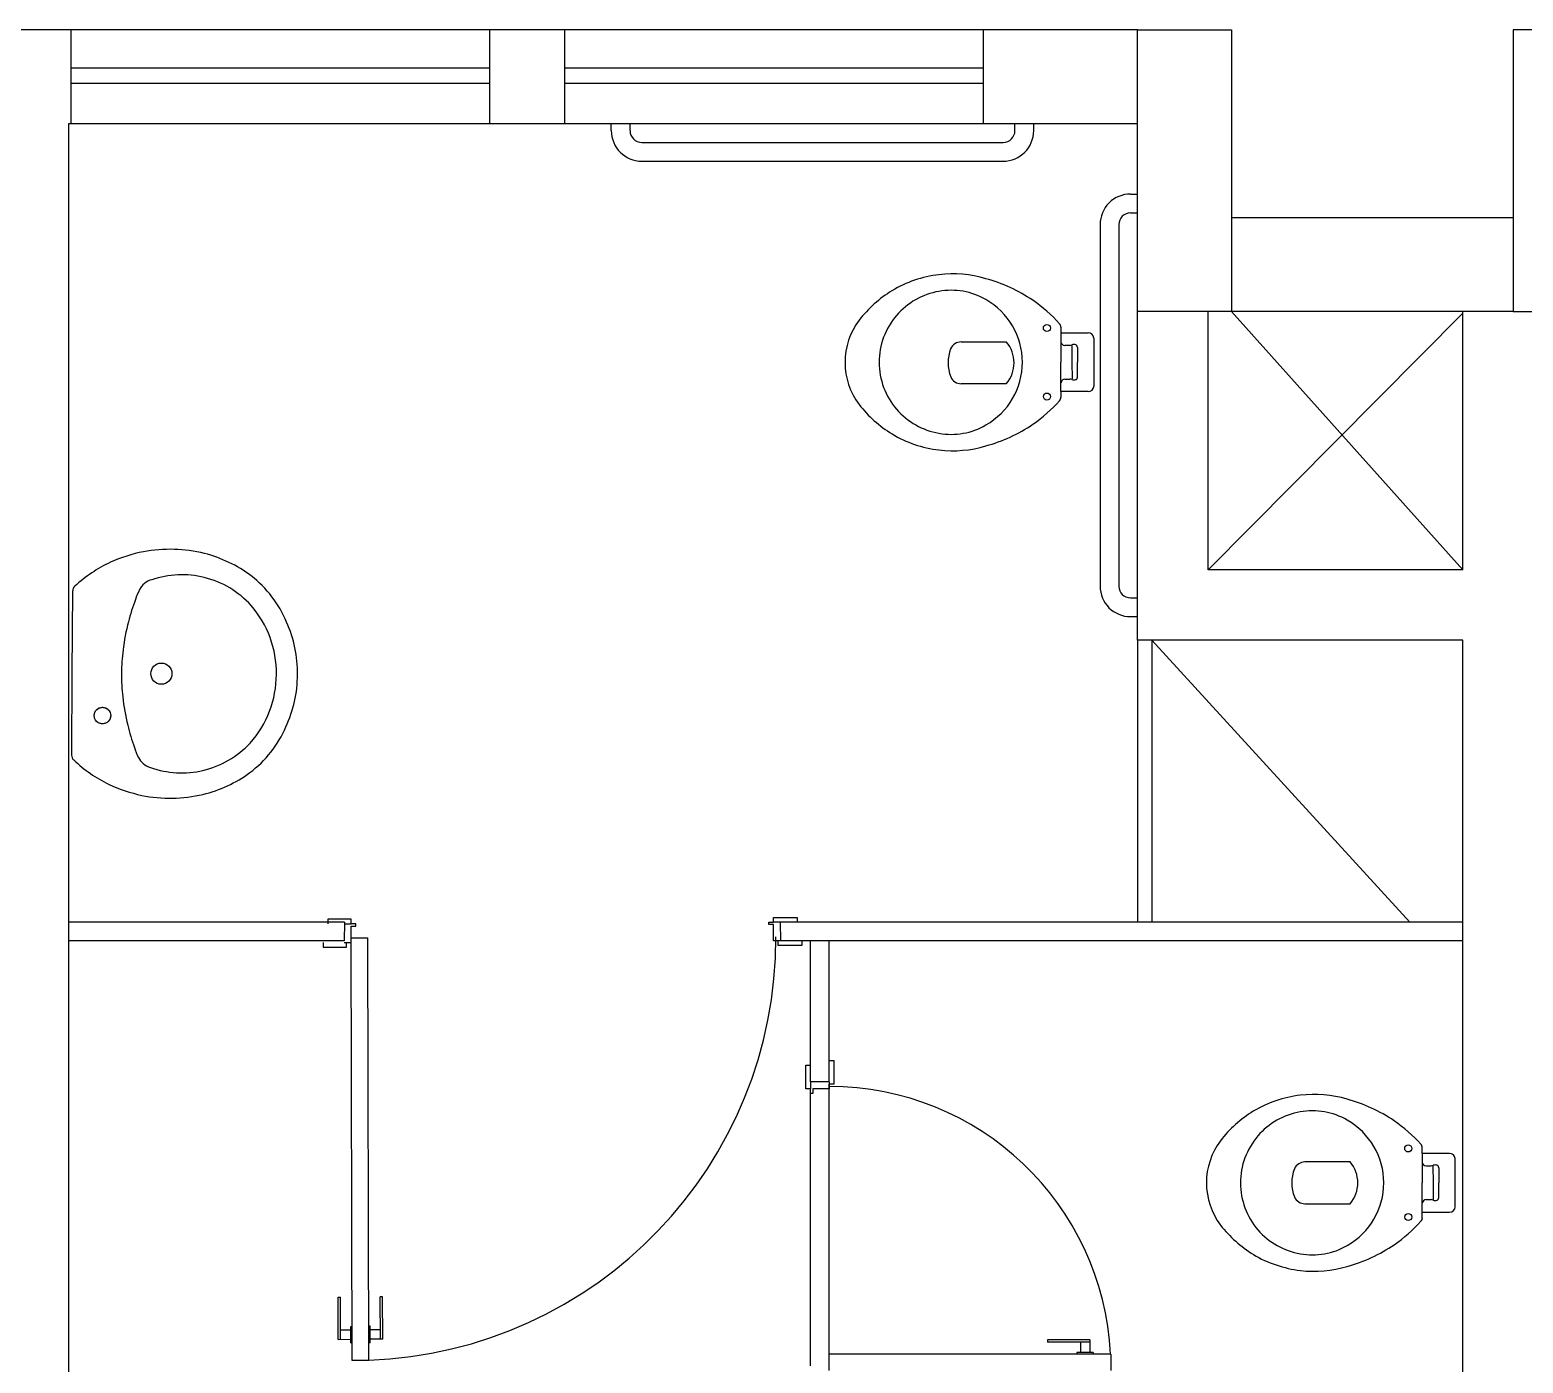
# Model space of a CAD drawing. Extents: x 0 to 244, y -71 to 76.
# Drawn here: x 207.212 to 210.394, y -40.196 to -37.357 of the extents above; entities that cross this region are included whole.
import ezdxf

# ---------------------------------------------------------------- set-up
doc = ezdxf.new("R2010")
doc.units = 0
doc.header["$LTSCALE"] = 0.01
doc.header["$MEASUREMENT"] = 0
doc.linetypes.add('HIDDEN', pattern=[0.375, 0.25, -0.125])
doc.linetypes.add('HIDDEN2', pattern=[0.1875, 0.125, -0.0625])
doc.layers.get('0').update_dxf_attribs({"linetype": 'CONTINUOUS'})
for name, color, linetype in [('ALV', 2, 'CONTINUOUS'), ('APSAN', 1, 'CONTINUOUS'), ('CARIMBO', 7, 'CONTINUOUS'), ('DIV', 2, 'CONTINUOUS'), ('ESTR', 3, 'CONTINUOUS'), ('JANELA', 1, 'CONTINUOUS'), ('PORTA', 2, 'CONTINUOUS'), ('PROJ', 1, 'HIDDEN2')]:
    doc.layers.add(name, color=color, linetype=linetype)
doc.layers.get('0').freeze()

# ---------------------------------------------------------------- blocks, each defined once
blk = doc.blocks.new('PILINT-SSN')
for points in [[(0.2, 0), (0.2, -0.6), (0, -0.6), (0, 0)], [(1, 0), (0.8, 0), (0.8, -0.6), (1, -0.6)]]:
    blk.add_lwpolyline(points, close=True)

msp = doc.modelspace()

# ---------------------------------------------------------------- linework, layer by layer
at = {"layer": 'ALV'}
for p, q in [((209.5723, -37.3568), (204.1723, -37.3568)), ((207.2943, -37.5568), (207.2943, -43.5965)), ((209.5723, -37.5568), (207.2943, -37.5568)), ((210.3723, -37.7568), (209.7723, -37.7568)), ((209.5723, -38.6564), (209.5723, -37.9568)), ((209.7223, -38.5064), (209.7223, -37.9568)), ((210.3723, -37.9568), (209.7723, -37.9568)), ((210.2652, -38.5064), (210.2652, -37.9564)), ((210.2652, -38.5064), (209.7223, -38.5064)), ((210.2652, -38.6564), (209.5723, -38.6564)), ((210.2652, -42.4465), (210.2652, -38.6564))]:
    msp.add_line(p, q, dxfattribs=at)
at = {"layer": 'APSAN'}
for p, q in [((209.4089, -37.9902), (209.4089, -37.9953)), ((209.1964, -38.0214), (209.2924, -38.0213)), ((209.4089, -37.9953), (209.4089, -38.0021)), ((209.4089, -38.0021), (209.4089, -38.0646)), ((209.4089, -38.0021), (209.4669, -38.0021)), ((209.4789, -38.0131), (209.4789, -38.0646)), ((209.4169, -38.0286), (209.4279, -38.0286)), ((209.4324, -38.0291), (209.4324, -38.0646)), ((209.4439, -38.0331), (209.4439, -38.0646)), ((209.409, -38.1271), (209.4089, -38.0646)), ((209.4324, -38.0646), (209.4325, -38.1001)), ((209.444, -38.0961), (209.4439, -38.0646)), ((209.4789, -38.0646), (209.479, -38.1161)), ((209.2925, -38.1103), (209.1965, -38.1104)), ((209.417, -38.1006), (209.428, -38.1006)), ((209.467, -38.1271), (209.409, -38.1271)), ((209.409, -38.1271), (209.409, -38.1339)), ((209.409, -38.1339), (209.409, -38.1391)), ((207.3022, -38.7266), (207.3034, -38.5516)), ((207.301, -38.9016), (207.3022, -38.7266)), ((210.1788, -39.7426), (210.1788, -39.7374)), ((210.0248, -39.7675), (209.9288, -39.7676)), ((210.1788, -39.7494), (210.1788, -39.7426)), ((210.2368, -39.7493), (210.1788, -39.7494)), ((210.1788, -39.7494), (210.1789, -39.8119)), ((210.2489, -39.8118), (210.2488, -39.7603)), ((210.1868, -39.7759), (210.1978, -39.7758)), ((210.2024, -39.8118), (210.2023, -39.7763)), ((210.2138, -39.7803), (210.2139, -39.8118)), ((210.1789, -39.8744), (210.1789, -39.8119)), ((210.2024, -39.8473), (210.2024, -39.8118)), ((210.2139, -39.8433), (210.2139, -39.8118)), ((210.2489, -39.8633), (210.2489, -39.8118)), ((209.9289, -39.8566), (210.0249, -39.8565)), ((210.1869, -39.8479), (210.1979, -39.8478)), ((210.1789, -39.8744), (210.2369, -39.8743)), ((210.1789, -39.8812), (210.1789, -39.8744)), ((210.1789, -39.8864), (210.1789, -39.8812))]:
    msp.add_line(p, q, dxfattribs=at)
for centre, radius in [((209.3789, -37.9917), 0.0075), ((209.379, -38.1377), 0.0075), ((207.4922, -38.7278), 0.0225), ((207.3666, -38.817), 0.0175), ((210.1488, -39.7389), 0.0075), ((210.1489, -39.8849), 0.0075)]:
    msp.add_circle(centre, radius, dxfattribs=at)
for centre, radius, start, end in [((209.177, -38.1247), 0.248, 96.514, 121.104), ((209.1788, -38.1197), 0.2433, 73.2688, 97.0762), ((209.1608, -38.2102), 0.3352, 55.8786, 74.7785), ((209.1898, -38.1404), 0.2681, 121.7119, 141.8707), ((209.1762, -38.0679), 0.1566, 100.059, 138.8086), ((209.1754, -38.0572), 0.1458, 59.7329, 100.4765), ((209.1725, -38.0654), 0.1544, 0.2797, 60.3751), ((209.1677, -38.197), 0.3204, 41.9789, 55.569), ((209.0979, -38.0645), 0.149, 143.0329, 180.1591), ((209.1747, -38.0646), 0.1532, 139.3673, 180.0857), ((209.3988, -37.9899), 0.0102, 358.3396, 45.2749), ((209.196, -38.0455), 0.0241, 89.1404, 156.5206), ((209.2407, -38.0658), 0.0683, 319.3428, 40.7192), ((209.4172, -38.0203), 0.00832, 184.749, 268.0161), ((209.4672, -38.0139), 0.0118, 3.7111, 91.3299), ((209.253, -38.0658), 0.0846, 159.2533, 200.8087), ((209.4271, -38.0168), 0.0119, 274.083, 294.0514), ((209.4363, -38.0399), 0.0131, 70.6435, 109.6891), ((209.4384, -38.0331), 0.00592, 43.967, 67.4326), ((209.4373, -38.0329), 0.00666, 357.9881, 36.1333), ((209.0979, -38.0651), 0.149, 179.9028, 217.029), ((209.1747, -38.0649), 0.1532, 179.9762, 220.6947), ((209.1725, -38.0641), 0.1544, 299.6868, 359.7822), ((209.1961, -38.0862), 0.0241, 203.5414, 270.9215), ((209.4173, -38.109), 0.00832, 92.0459, 175.3129), ((209.4271, -38.1125), 0.0119, 66.0106, 85.9789), ((209.4364, -38.0893), 0.0131, 250.3728, 289.4185), ((209.4384, -38.0962), 0.00592, 292.6293, 316.095), ((209.4373, -38.0964), 0.00666, 323.9287, 2.0738), ((209.4672, -38.1154), 0.0118, 268.732, 356.3508), ((209.1676, -37.9326), 0.3204, 304.4929, 318.0831), ((209.3988, -38.1394), 0.0102, 314.7871, 1.7224), ((209.1897, -37.9891), 0.2681, 218.1913, 238.3501), ((209.1762, -38.0616), 0.1566, 221.2534, 260.0029), ((209.1754, -38.0724), 0.1458, 259.5854, 300.329), ((209.1607, -37.9194), 0.3352, 285.2834, 304.1833), ((209.1769, -38.0049), 0.248, 238.9579, 263.5479), ((209.1787, -38.0098), 0.2433, 262.9857, 286.7932), ((207.5099, -38.7716), 0.3086, 76.134, 100.4558), ((207.5094, -38.7594), 0.2967, 115.0563, 132.7747), ((207.5189, -38.7908), 0.3292, 101.3807, 114.2311), ((207.5139, -38.7463), 0.2832, 53.1928, 75.6939), ((207.481, -38.5655), 0.039, 104.0661, 130.118), ((207.5357, -38.7184), 0.2012, 76.2487, 108.6077), ((207.5353, -38.7165), 0.1995, 42.1556, 75.9969), ((207.5356, -38.7111), 0.242, 22.5925, 52.298), ((207.3146, -38.5507), 0.0113, 126.2252, 184.553), ((207.5624, -38.6099), 0.1317, 152.3274, 162.4209), ((207.4851, -38.5685), 0.0439, 131.6796, 153.2966), ((207.8252, -38.7195), 0.416, 158.9692, 165.7944), ((207.5196, -38.7261), 0.2176, 359.1253, 41.2634), ((207.8803, -38.7356), 0.4734, 165.5336, 172.9224), ((207.5155, -38.7268), 0.2667, 359.3719, 24.0648), ((207.7849, -38.7274), 0.3778, 172.3818, 179.9847), ((207.7849, -38.7322), 0.3778, 179.249, 186.8519), ((207.5195, -38.7299), 0.2176, 317.9704, 0.1084), ((207.5155, -38.7291), 0.2667, 335.1689, 359.8618), ((207.8803, -38.7252), 0.4734, 186.3114, 193.7001), ((207.8251, -38.7407), 0.416, 193.4393, 200.2645), ((207.5353, -38.7451), 0.242, 306.9358, 336.6412), ((207.5351, -38.7398), 0.1995, 283.2368, 317.0781), ((207.3122, -38.9026), 0.0113, 174.6807, 233.0085), ((207.5098, -38.6965), 0.2967, 226.459, 244.1774), ((207.5608, -38.8467), 0.1317, 196.8128, 206.9064), ((207.4829, -38.887), 0.0439, 205.9371, 227.5542), ((207.4788, -38.8899), 0.039, 229.1157, 255.1676), ((207.5356, -38.7379), 0.2012, 250.626, 282.985), ((207.5142, -38.7096), 0.2832, 283.5398, 306.0409), ((207.5197, -38.6652), 0.3292, 245.0027, 257.853), ((207.5105, -38.6843), 0.3086, 258.7779, 283.0998), ((209.9469, -39.872), 0.248, 96.545, 121.135), ((209.9488, -39.8671), 0.2433, 73.2998, 97.1072), ((209.9308, -39.9575), 0.3352, 55.9096, 74.8095), ((209.9597, -39.8878), 0.2681, 121.7429, 141.9017), ((209.9461, -39.8153), 0.1566, 100.09, 138.8396), ((209.9453, -39.8045), 0.1458, 59.7639, 100.5075), ((209.9425, -39.8128), 0.1544, 0.3107, 60.4061), ((209.9377, -39.9443), 0.3204, 42.0099, 55.6), ((209.8679, -39.8119), 0.149, 143.0639, 180.1902), ((209.9446, -39.812), 0.1532, 139.3983, 180.1167), ((210.1686, -39.7371), 0.0102, 358.3706, 45.3059), ((209.9285, -39.7918), 0.0241, 89.1714, 156.5516), ((209.9731, -39.8121), 0.0683, 319.3738, 40.7502), ((210.1871, -39.7675), 0.00832, 184.78, 268.0471), ((210.2371, -39.7611), 0.0118, 3.7421, 91.3609), ((209.9854, -39.8121), 0.0846, 159.2843, 200.8397), ((210.197, -39.764), 0.0119, 274.1141, 294.0824), ((210.2062, -39.7871), 0.0131, 70.6745, 109.7201), ((210.2083, -39.7803), 0.00592, 43.998, 67.4636), ((210.2072, -39.7801), 0.00666, 358.0191, 36.1643), ((209.8679, -39.8125), 0.149, 179.9338, 217.0601), ((209.9446, -39.8123), 0.1532, 180.0072, 220.7257), ((209.9425, -39.8115), 0.1544, 299.7178, 359.8132), ((209.9285, -39.8325), 0.0241, 203.5724, 270.9525), ((210.1872, -39.8562), 0.00832, 92.0769, 175.344), ((210.1971, -39.8597), 0.0119, 66.0416, 86.0099), ((210.2063, -39.8365), 0.0131, 250.4038, 289.4495), ((210.2084, -39.8434), 0.00592, 292.6603, 316.126), ((210.2072, -39.8436), 0.00666, 323.9597, 2.1048), ((210.2372, -39.8625), 0.0118, 268.763, 356.3818), ((209.9374, -39.6799), 0.3204, 304.5239, 318.1141), ((210.1688, -39.8867), 0.0102, 314.8181, 1.7534), ((209.9596, -39.7365), 0.2681, 218.2223, 238.3811), ((209.9461, -39.8089), 0.1566, 221.2844, 260.0339), ((209.9453, -39.8197), 0.1458, 259.6164, 300.36), ((209.9305, -39.6667), 0.3352, 285.3145, 304.2144), ((209.9468, -39.7522), 0.248, 238.9889, 263.579), ((209.9486, -39.7572), 0.2433, 263.0167, 286.8242)]:
    msp.add_arc(centre, radius, start, end, dxfattribs=at)
at = {"layer": 'CARIMBO', "color": 2, "linetype": 'Continuous'}
for p, q in [((208.4508, -37.5714), (208.4508, -37.5564)), ((208.4508, -37.5691), (208.4508, -37.5564)), ((208.4508, -37.5714), (208.4508, -37.5564)), ((208.4508, -37.5691), (208.4508, -37.5564)), ((208.4908, -37.5714), (208.4908, -37.5564)), ((208.4908, -37.5714), (208.4908, -37.5564)), ((209.3108, -37.5714), (209.3108, -37.5564)), ((209.3108, -37.5714), (209.3108, -37.5564)), ((209.3508, -37.5714), (209.3508, -37.5564)), ((209.3508, -37.5714), (209.3508, -37.5564)), ((209.5573, -37.7064), (209.5723, -37.7064)), ((209.5573, -37.7064), (209.5723, -37.7064)), ((209.5573, -37.7464), (209.5723, -37.7464)), ((209.5573, -37.7464), (209.5723, -37.7464)), ((209.5573, -38.5664), (209.5723, -38.5664)), ((209.5573, -38.5664), (209.5723, -38.5664)), ((209.5573, -38.6064), (209.5723, -38.6064)), ((209.5573, -38.6064), (209.5723, -38.6064))]:
    msp.add_line(p, q, dxfattribs=at)
at = {"layer": 'CARIMBO', "color": 2}
for p, q in [((208.5158, -37.5964), (209.286, -37.5964)), ((208.5158, -37.5964), (209.286, -37.5964)), ((208.5158, -37.6364), (209.286, -37.6364)), ((208.5158, -37.6364), (209.286, -37.6364)), ((209.4923, -37.7714), (209.4922, -38.5415)), ((209.4923, -37.7714), (209.4922, -38.5415)), ((209.5323, -37.7714), (209.5322, -38.5415)), ((209.5323, -37.7714), (209.5322, -38.5415)), ((209.4089, -37.9902), (209.4089, -37.9953)), ((209.1964, -38.0214), (209.2924, -38.0213)), ((209.4089, -37.9953), (209.4089, -38.0021)), ((209.4089, -38.0021), (209.4089, -38.0646)), ((209.4089, -38.0021), (209.4669, -38.0021)), ((209.4789, -38.0131), (209.4789, -38.0646)), ((209.4169, -38.0286), (209.4279, -38.0286)), ((209.4324, -38.0291), (209.4324, -38.0646)), ((209.4439, -38.0331), (209.4439, -38.0646)), ((209.409, -38.1271), (209.4089, -38.0646)), ((209.4324, -38.0646), (209.4325, -38.1001)), ((209.444, -38.0961), (209.4439, -38.0646)), ((209.4789, -38.0646), (209.479, -38.1161)), ((209.2925, -38.1103), (209.1965, -38.1104)), ((209.417, -38.1006), (209.428, -38.1006)), ((209.467, -38.1271), (209.409, -38.1271)), ((209.409, -38.1271), (209.409, -38.1339)), ((209.409, -38.1339), (209.409, -38.1391)), ((207.3022, -38.7266), (207.3034, -38.5516)), ((207.301, -38.9016), (207.3022, -38.7266)), ((210.1788, -39.7426), (210.1788, -39.7374)), ((210.0248, -39.7675), (209.9288, -39.7676)), ((210.1788, -39.7494), (210.1788, -39.7426)), ((210.2368, -39.7493), (210.1788, -39.7494)), ((210.1788, -39.7494), (210.1789, -39.8119)), ((210.2489, -39.8118), (210.2488, -39.7603)), ((210.1868, -39.7759), (210.1978, -39.7758)), ((210.2024, -39.8118), (210.2023, -39.7763)), ((210.2138, -39.7803), (210.2139, -39.8118)), ((210.1789, -39.8744), (210.1789, -39.8119)), ((210.2024, -39.8473), (210.2024, -39.8118)), ((210.2139, -39.8433), (210.2139, -39.8118)), ((210.2489, -39.8633), (210.2489, -39.8118)), ((209.9289, -39.8566), (210.0249, -39.8565)), ((210.1869, -39.8479), (210.1979, -39.8478)), ((210.1789, -39.8744), (210.2369, -39.8743)), ((210.1789, -39.8812), (210.1789, -39.8744)), ((210.1789, -39.8864), (210.1789, -39.8812)), ((207.8688, -40.1454), (207.8686, -40.0554)), ((207.8686, -40.0554), (207.8736, -40.0554)), ((207.8688, -40.1454), (207.8686, -40.0554)), ((207.8686, -40.0554), (207.8736, -40.0554)), ((207.8738, -40.1454), (207.8736, -40.0554)), ((207.8738, -40.1454), (207.8736, -40.0554)), ((207.9588, -40.1452), (207.9586, -40.0552)), ((207.9636, -40.0552), (207.9586, -40.0552)), ((207.9588, -40.1452), (207.9586, -40.0552)), ((207.9636, -40.0552), (207.9586, -40.0552)), ((207.9638, -40.1452), (207.9636, -40.0552)), ((207.9638, -40.1452), (207.9636, -40.0552)), ((207.8958, -40.1178), (207.8988, -40.1178)), ((207.8958, -40.1528), (207.8958, -40.1178)), ((207.8958, -40.1178), (207.8988, -40.1178)), ((207.8958, -40.1528), (207.8958, -40.1178)), ((207.9368, -40.1177), (207.9338, -40.1177)), ((207.9368, -40.1177), (207.9338, -40.1177)), ((207.9368, -40.1527), (207.9368, -40.1177)), ((207.9368, -40.1527), (207.9368, -40.1177)), ((207.8688, -40.1454), (207.8958, -40.1453)), ((207.8688, -40.1454), (207.8958, -40.1453)), ((207.8738, -40.1254), (207.8958, -40.1253)), ((207.8738, -40.1254), (207.8958, -40.1253)), ((207.8958, -40.1528), (207.8988, -40.1528)), ((207.8958, -40.1528), (207.8988, -40.1528)), ((207.9368, -40.1527), (207.9338, -40.1527)), ((207.9368, -40.1527), (207.9338, -40.1527)), ((207.9588, -40.1252), (207.9368, -40.1252)), ((207.9588, -40.1252), (207.9368, -40.1252)), ((207.9638, -40.1452), (207.9368, -40.1452)), ((207.9638, -40.1452), (207.9368, -40.1452)), ((209.4702, -40.1467), (209.3802, -40.1467)), ((209.3802, -40.1467), (209.3802, -40.1517)), ((209.4702, -40.1467), (209.3802, -40.1467)), ((209.3802, -40.1467), (209.3802, -40.1517)), ((209.4702, -40.1517), (209.3802, -40.1517)), ((209.4702, -40.1517), (209.3802, -40.1517)), ((209.4502, -40.1517), (209.4502, -40.1737)), ((209.4502, -40.1517), (209.4502, -40.1737)), ((209.4702, -40.1467), (209.4702, -40.1737)), ((209.4702, -40.1467), (209.4702, -40.1737)), ((209.4427, -40.1737), (209.4427, -40.1767)), ((209.4777, -40.1737), (209.4427, -40.1737)), ((209.4427, -40.1737), (209.4427, -40.1767)), ((209.4777, -40.1737), (209.4427, -40.1737)), ((209.4777, -40.1737), (209.4777, -40.1767)), ((209.4777, -40.1737), (209.4777, -40.1767))]:
    msp.add_line(p, q, dxfattribs=at)
for centre, radius in [((209.3789, -37.9917), 0.0075), ((209.379, -38.1377), 0.0075), ((207.4922, -38.7278), 0.0225), ((210.1488, -39.7389), 0.0075), ((210.1489, -39.8849), 0.0075)]:
    msp.add_circle(centre, radius, dxfattribs=at)
at = {"layer": 'CARIMBO', "color": 2, "linetype": 'HIDDEN'}
msp.add_circle((207.3666, -38.817), 0.0175, dxfattribs=at)
at = {"layer": 'CARIMBO', "color": 2, "linetype": 'Continuous'}
for centre, radius, start, end in [((208.5158, -37.5714), 0.065, 180, 270), ((208.5158, -37.5714), 0.065, 180, 270), ((208.5158, -37.5714), 0.025, 180, 270), ((208.5158, -37.5714), 0.025, 180, 270), ((209.2858, -37.5714), 0.065, 270, 0), ((209.2858, -37.5714), 0.025, 270, 0), ((209.2858, -37.5714), 0.065, 270, 0), ((209.2858, -37.5714), 0.025, 270, 0), ((209.5573, -37.7714), 0.065, 90.0379, 180.0379), ((209.5573, -37.7714), 0.065, 90.0379, 180.0379), ((209.5573, -37.7714), 0.025, 90.0379, 180.0379), ((209.5573, -37.7714), 0.025, 90.0379, 180.0379), ((209.5572, -38.5414), 0.065, 180.0379, 270.0379), ((209.5572, -38.5414), 0.065, 180.0379, 270.0379), ((209.5572, -38.5414), 0.025, 180.0379, 270.0379), ((209.5572, -38.5414), 0.025, 180.0379, 270.0379)]:
    msp.add_arc(centre, radius, start, end, dxfattribs=at)
at = {"layer": 'CARIMBO', "color": 2}
for centre, radius, start, end in [((209.177, -38.1247), 0.248, 96.514, 121.104), ((209.1788, -38.1197), 0.2433, 73.2688, 97.0762), ((209.1608, -38.2102), 0.3352, 55.8786, 74.7785), ((209.1898, -38.1404), 0.2681, 121.7119, 141.8707), ((209.1762, -38.0679), 0.1566, 100.059, 138.8086), ((209.1754, -38.0572), 0.1458, 59.7329, 100.4765), ((209.1725, -38.0654), 0.1544, 0.2797, 60.3751), ((209.1677, -38.197), 0.3204, 41.9789, 55.569), ((209.0979, -38.0645), 0.149, 143.0329, 180.1591), ((209.1747, -38.0646), 0.1532, 139.3673, 180.0857), ((209.3988, -37.9899), 0.0102, 358.3396, 45.2749), ((209.196, -38.0455), 0.0241, 89.1404, 156.5206), ((209.2407, -38.0658), 0.0683, 319.3428, 40.7192), ((209.4172, -38.0203), 0.00832, 184.749, 268.0161), ((209.4672, -38.0139), 0.0118, 3.7111, 91.3299), ((209.253, -38.0658), 0.0846, 159.2533, 200.8087), ((209.4271, -38.0168), 0.0119, 274.083, 294.0514), ((209.4363, -38.0399), 0.0131, 70.6435, 109.6891), ((209.4384, -38.0331), 0.00592, 43.967, 67.4326), ((209.4373, -38.0329), 0.00666, 357.9881, 36.1333), ((209.0979, -38.0651), 0.149, 179.9028, 217.029), ((209.1747, -38.0649), 0.1532, 179.9762, 220.6947), ((209.1725, -38.0641), 0.1544, 299.6868, 359.7822), ((209.1961, -38.0862), 0.0241, 203.5414, 270.9215), ((209.4173, -38.109), 0.00832, 92.0459, 175.3129), ((209.4271, -38.1125), 0.0119, 66.0106, 85.9789), ((209.4364, -38.0893), 0.0131, 250.3728, 289.4185), ((209.4384, -38.0962), 0.00592, 292.6293, 316.095), ((209.4373, -38.0964), 0.00666, 323.9287, 2.0738), ((209.4672, -38.1154), 0.0118, 268.732, 356.3508), ((209.1676, -37.9326), 0.3204, 304.4929, 318.0831), ((209.3988, -38.1394), 0.0102, 314.7871, 1.7224), ((209.1897, -37.9891), 0.2681, 218.1913, 238.3501), ((209.1762, -38.0616), 0.1566, 221.2534, 260.0029), ((209.1754, -38.0724), 0.1458, 259.5854, 300.329), ((209.1607, -37.9194), 0.3352, 285.2834, 304.1833), ((209.1769, -38.0049), 0.248, 238.9579, 263.5479), ((209.1787, -38.0098), 0.2433, 262.9857, 286.7932), ((207.5099, -38.7716), 0.3086, 76.134, 100.4558), ((207.5094, -38.7594), 0.2967, 115.0563, 132.7747), ((207.5189, -38.7908), 0.3292, 101.3807, 114.2311), ((207.5139, -38.7463), 0.2832, 53.1928, 75.6939), ((207.481, -38.5655), 0.039, 104.0661, 130.118), ((207.5357, -38.7184), 0.2012, 76.2487, 108.6077), ((207.5353, -38.7165), 0.1995, 42.1556, 75.9969), ((207.5356, -38.7111), 0.242, 22.5925, 52.298), ((207.3146, -38.5507), 0.0113, 126.2252, 184.553), ((207.5624, -38.6099), 0.1317, 152.3274, 162.4209), ((207.4851, -38.5685), 0.0439, 131.6796, 153.2966), ((207.8252, -38.7195), 0.416, 158.9692, 165.7944), ((207.5196, -38.7261), 0.2176, 359.1253, 41.2634), ((207.8803, -38.7356), 0.4734, 165.5336, 172.9224), ((207.5155, -38.7268), 0.2667, 359.3719, 24.0648), ((207.7849, -38.7274), 0.3778, 172.3818, 179.9847), ((207.7849, -38.7322), 0.3778, 179.249, 186.8519), ((207.5195, -38.7299), 0.2176, 317.9704, 0.1084), ((207.5155, -38.7291), 0.2667, 335.1689, 359.8618), ((207.8803, -38.7252), 0.4734, 186.3114, 193.7001), ((207.8251, -38.7407), 0.416, 193.4393, 200.2645), ((207.5353, -38.7451), 0.242, 306.9358, 336.6412), ((207.5351, -38.7398), 0.1995, 283.2368, 317.0781), ((207.3122, -38.9026), 0.0113, 174.6807, 233.0085), ((207.5098, -38.6965), 0.2967, 226.459, 244.1774), ((207.5608, -38.8467), 0.1317, 196.8128, 206.9064), ((207.4829, -38.887), 0.0439, 205.9371, 227.5542), ((207.4788, -38.8899), 0.039, 229.1157, 255.1676), ((207.5356, -38.7379), 0.2012, 250.626, 282.985), ((207.5142, -38.7096), 0.2832, 283.5398, 306.0409), ((207.5197, -38.6652), 0.3292, 245.0027, 257.853), ((207.5105, -38.6843), 0.3086, 258.7779, 283.0998), ((209.9469, -39.872), 0.248, 96.545, 121.135), ((209.9488, -39.8671), 0.2433, 73.2998, 97.1072), ((209.9308, -39.9575), 0.3352, 55.9096, 74.8095), ((209.9597, -39.8878), 0.2681, 121.7429, 141.9017), ((209.9461, -39.8153), 0.1566, 100.09, 138.8396), ((209.9453, -39.8045), 0.1458, 59.7639, 100.5075), ((209.9425, -39.8128), 0.1544, 0.3107, 60.4061), ((209.9377, -39.9443), 0.3204, 42.0099, 55.6), ((209.8679, -39.8119), 0.149, 143.0639, 180.1902), ((209.9446, -39.812), 0.1532, 139.3983, 180.1167), ((210.1686, -39.7371), 0.0102, 358.3706, 45.3059), ((209.9285, -39.7918), 0.0241, 89.1714, 156.5516), ((209.9731, -39.8121), 0.0683, 319.3738, 40.7502), ((210.1871, -39.7675), 0.00832, 184.78, 268.0471), ((210.2371, -39.7611), 0.0118, 3.7421, 91.3609), ((209.9854, -39.8121), 0.0846, 159.2843, 200.8397), ((210.197, -39.764), 0.0119, 274.1141, 294.0824), ((210.2062, -39.7871), 0.0131, 70.6745, 109.7201), ((210.2083, -39.7803), 0.00592, 43.998, 67.4636), ((210.2072, -39.7801), 0.00666, 358.0191, 36.1643), ((209.8679, -39.8125), 0.149, 179.9338, 217.0601), ((209.9446, -39.8123), 0.1532, 180.0072, 220.7257), ((209.9425, -39.8115), 0.1544, 299.7178, 359.8132), ((209.9285, -39.8325), 0.0241, 203.5724, 270.9525), ((210.1872, -39.8562), 0.00832, 92.0769, 175.344), ((210.1971, -39.8597), 0.0119, 66.0416, 86.0099), ((210.2063, -39.8365), 0.0131, 250.4038, 289.4495), ((210.2084, -39.8434), 0.00592, 292.6603, 316.126), ((210.2072, -39.8436), 0.00666, 323.9597, 2.1048), ((210.2372, -39.8625), 0.0118, 268.763, 356.3818), ((209.9374, -39.6799), 0.3204, 304.5239, 318.1141), ((210.1688, -39.8867), 0.0102, 314.8181, 1.7534), ((209.9596, -39.7365), 0.2681, 218.2223, 238.3811), ((209.9461, -39.8089), 0.1566, 221.2844, 260.0339), ((209.9453, -39.8197), 0.1458, 259.6164, 300.36), ((209.9305, -39.6667), 0.3352, 285.3145, 304.2144), ((209.9468, -39.7522), 0.248, 238.9889, 263.579), ((209.9486, -39.7572), 0.2433, 263.0167, 286.8242)]:
    msp.add_arc(centre, radius, start, end, dxfattribs=at)
at = {"layer": 'DIV', "linetype": 'Continuous'}
for p, q in [((209.5723, -38.6564), (209.5723, -39.2564)), ((209.6023, -38.6564), (209.6023, -39.2564))]:
    msp.add_line(p, q, dxfattribs=at)
at = {"layer": 'DIV'}
for p, q in [((207.882, -39.2568), (207.2943, -39.2568)), ((207.882, -39.2568), (207.8818, -39.2968)), ((208.8117, -39.2968), (208.8116, -39.2568)), ((210.2652, -39.2568), (208.8116, -39.2568)), ((207.8818, -39.2968), (207.2943, -39.2968)), ((210.2652, -39.2968), (208.8117, -39.2968)), ((208.8752, -39.5967), (208.8752, -39.2968)), ((208.9152, -39.5967), (208.9152, -39.2968)), ((208.9152, -39.5967), (208.8752, -39.5967))]:
    msp.add_line(p, q, dxfattribs=at)
at = {"layer": 'JANELA', "linetype": 'Continuous'}
for p, q in [((207.2994, -37.3568), (207.2994, -37.5568)), ((208.1913, -37.3568), (208.1913, -37.5568)), ((208.3513, -37.3568), (208.3513, -37.5568)), ((209.2432, -37.3568), (209.2432, -37.5568))]:
    msp.add_line(p, q, dxfattribs=at)
at = {"layer": 'JANELA'}
for p, q in [((208.1913, -37.4382), (207.2994, -37.4382)), ((209.2432, -37.4382), (208.3513, -37.4382)), ((208.1913, -37.4712), (207.2994, -37.4712)), ((209.2432, -37.4712), (208.3513, -37.4712))]:
    msp.add_line(p, q, dxfattribs=at)
at = {"layer": 'PORTA'}
for p, q in [((207.8966, -39.2503), (207.8466, -39.2505)), ((207.8466, -39.2505), (207.8467, -39.2605)), ((207.8816, -39.2604), (207.8967, -39.2603)), ((207.8967, -39.2603), (207.8966, -39.2503)), ((207.9067, -39.2603), (207.8967, -39.2603)), ((207.9067, -39.2653), (207.9067, -39.2603)), ((208.7866, -39.2569), (208.7966, -39.2569)), ((208.7866, -39.2619), (208.7866, -39.2569)), ((208.7966, -39.2619), (208.7866, -39.2619)), ((208.7966, -39.2469), (208.8466, -39.2468)), ((208.7966, -39.2569), (208.7966, -39.2469)), ((208.8116, -39.2568), (208.7966, -39.2569)), ((208.7967, -39.2969), (208.7966, -39.2619)), ((208.8466, -39.2468), (208.8466, -39.2568)), ((207.8968, -39.3003), (207.8967, -39.2653)), ((207.8967, -39.2653), (207.9067, -39.2653)), ((207.8967, -39.2903), (207.9317, -39.2902)), ((207.8989, -40.1903), (207.8967, -39.2903)), ((207.9339, -40.1902), (207.9317, -39.2902)), ((207.8368, -39.3005), (207.8368, -39.3105)), ((207.8368, -39.3105), (207.8868, -39.3104)), ((207.8818, -39.3004), (207.8868, -39.3004)), ((207.8868, -39.3004), (207.8968, -39.3003)), ((207.8868, -39.3104), (207.8868, -39.3004)), ((208.8067, -39.2969), (208.7967, -39.2969)), ((208.8117, -39.2968), (208.8067, -39.2969)), ((208.8067, -39.3069), (208.8067, -39.2969)), ((208.8567, -39.3067), (208.8067, -39.3069)), ((208.8567, -39.2967), (208.8567, -39.3067)), ((209.5152, -40.1767), (208.9152, -40.1767)), ((208.9152, -40.2117), (208.9152, -40.1767)), ((209.5152, -40.1767), (209.5152, -40.2117)), ((207.9339, -40.1902), (207.8989, -40.1903))]:
    msp.add_line(p, q, dxfattribs=at)
at = {"layer": 'PORTA', "linetype": 'Continuous'}
for p, q in [((208.8652, -39.6117), (208.8652, -39.5617)), ((208.8652, -39.5617), (208.8752, -39.5617)), ((208.9152, -39.5517), (208.9252, -39.5517)), ((208.9252, -39.5517), (208.9252, -39.6017)), ((208.8752, -39.6117), (208.8652, -39.6117)), ((208.8752, -39.5967), (208.8752, -39.6117)), ((208.8752, -39.6217), (208.8752, -39.6117)), ((208.9152, -39.6117), (208.8802, -39.6117)), ((208.8802, -39.6117), (208.8802, -39.6217)), ((208.9152, -39.5967), (208.9152, -39.6017)), ((208.9252, -39.6017), (208.9152, -39.6017)), ((208.9152, -39.6017), (208.9152, -39.6117)), ((208.8802, -39.6217), (208.8752, -39.6217))]:
    msp.add_line(p, q, dxfattribs=at)
at = {"layer": 'PORTA', "color": 1}
for p, q in [((208.9152, -40.1767), (208.9152, -39.6017)), ((208.8752, -40.2017), (208.8752, -39.6217))]:
    msp.add_line(p, q, dxfattribs=at)
for centre, radius, start, end in [((207.9017, -39.2903), 0.9, 272.0513, 0.141), ((208.9152, -40.2067), 0.6, 2.866, 90)]:
    msp.add_arc(centre, radius, start, end, dxfattribs=at)
at = {"layer": 'PROJ', "linetype": 'Continuous'}
for p, q in [((209.7723, -37.9568), (210.2652, -38.5064)), ((210.2652, -37.96), (209.7223, -38.5064)), ((209.6023, -38.6564), (210.1525, -39.2568))]:
    msp.add_line(p, q, dxfattribs=at)

# ---------------------------------------------------------------- block references
at = {"layer": 'ESTR'}
msp.add_blockref('PILINT-SSN', (209.5723, -37.3568), dxfattribs=at)

doc.saveas('drawing.dxf')
